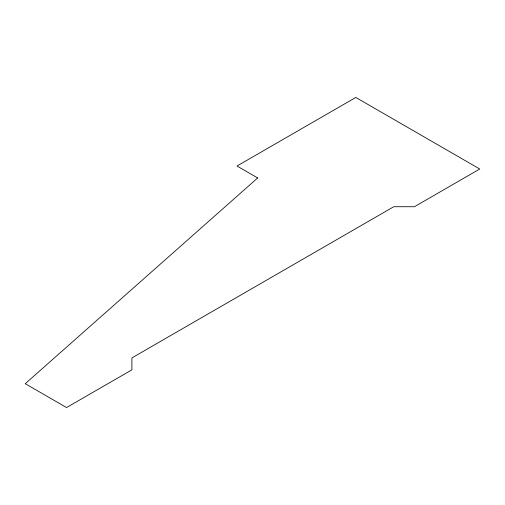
<?xml version="1.0" encoding="UTF-8"?>
<svg xmlns="http://www.w3.org/2000/svg" width="505" height="505" viewBox="0 0 505 505"><rect width="100%" height="100%" fill="white"/><g stroke="black" fill="none" stroke-linecap="round" stroke-linejoin="round"><path stroke-width="0.76" d="M257.664 177.956L25.25 383.699L66.565 407.554L131.9 369.837L131.9 357.912L393.755 206.728L414.416 206.728L479.75 169.011L355.798 97.446L237.003 166.025L257.664 177.956"/></g></svg>
